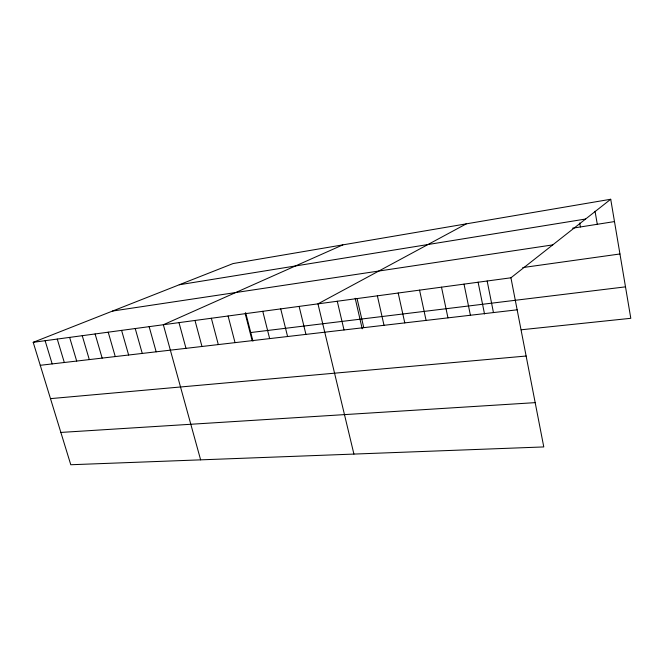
<?xml version="1.0" encoding="UTF-8"?>
<svg xmlns="http://www.w3.org/2000/svg" width="664" height="664" viewBox="0 0 664 664"><rect width="100%" height="100%" fill="white"/><g stroke="black" fill="none" stroke-linecap="round" stroke-linejoin="round"><path stroke-width="1" d="M510.931 277.793L543.783 446.93L70.782 464.742L33.2 342.317L510.931 277.793L610.722 199.258L630.8 318.305L521.198 329.784M466.327 223.843L317.965 303.855L353.92 454.076M342.856 244.867L163.344 324.738L200.628 459.853M33.2 342.317L233.056 263.567L610.722 199.258M179.255 284.765L585.598 219.029M572.625 228.184L614.49 221.577M112.556 311.051L552.739 244.892M522.742 267.575L619.952 253.972M250.743 332.539L625.496 286.856M40.255 365.3L517.148 309.814M50.489 398.632L526.129 356.028M60.864 432.43L535.184 402.641M45.119 340.707L52.174 363.913M57.262 339.072L64.317 362.502M69.629 337.395L76.692 361.058M82.245 335.693L89.3 359.597M95.101 333.959L102.156 358.103M108.215 332.191L115.262 356.576M121.587 330.382L128.633 355.016M135.224 328.539L142.262 353.431M149.143 326.655L156.173 351.812M178.989 322.629L185.995 348.343M194.992 320.463L201.972 346.483M211.351 318.255L218.315 344.583M228.092 315.998L235.039 342.641M245.622 312.586L252.959 341.18M245.232 313.682L252.146 340.649M262.77 311.308L269.659 338.615M280.723 308.884L287.587 336.523M299.115 306.403L305.938 334.39M337.271 301.248L344.018 329.958M357.074 298.576L363.764 327.659M355.174 298.269L362.22 328.821M377.368 295.829L384.016 325.302M398.192 293.015L404.783 322.887M419.565 290.135L426.089 320.413M441.502 287.172L447.959 317.865M464.02 284.126L470.411 315.251M478.097 282.142L484.521 313.956M487.16 281.005L493.46 312.57M579.722 222.979L580.419 226.955M595.044 211.235L597.293 224.291"/></g></svg>
